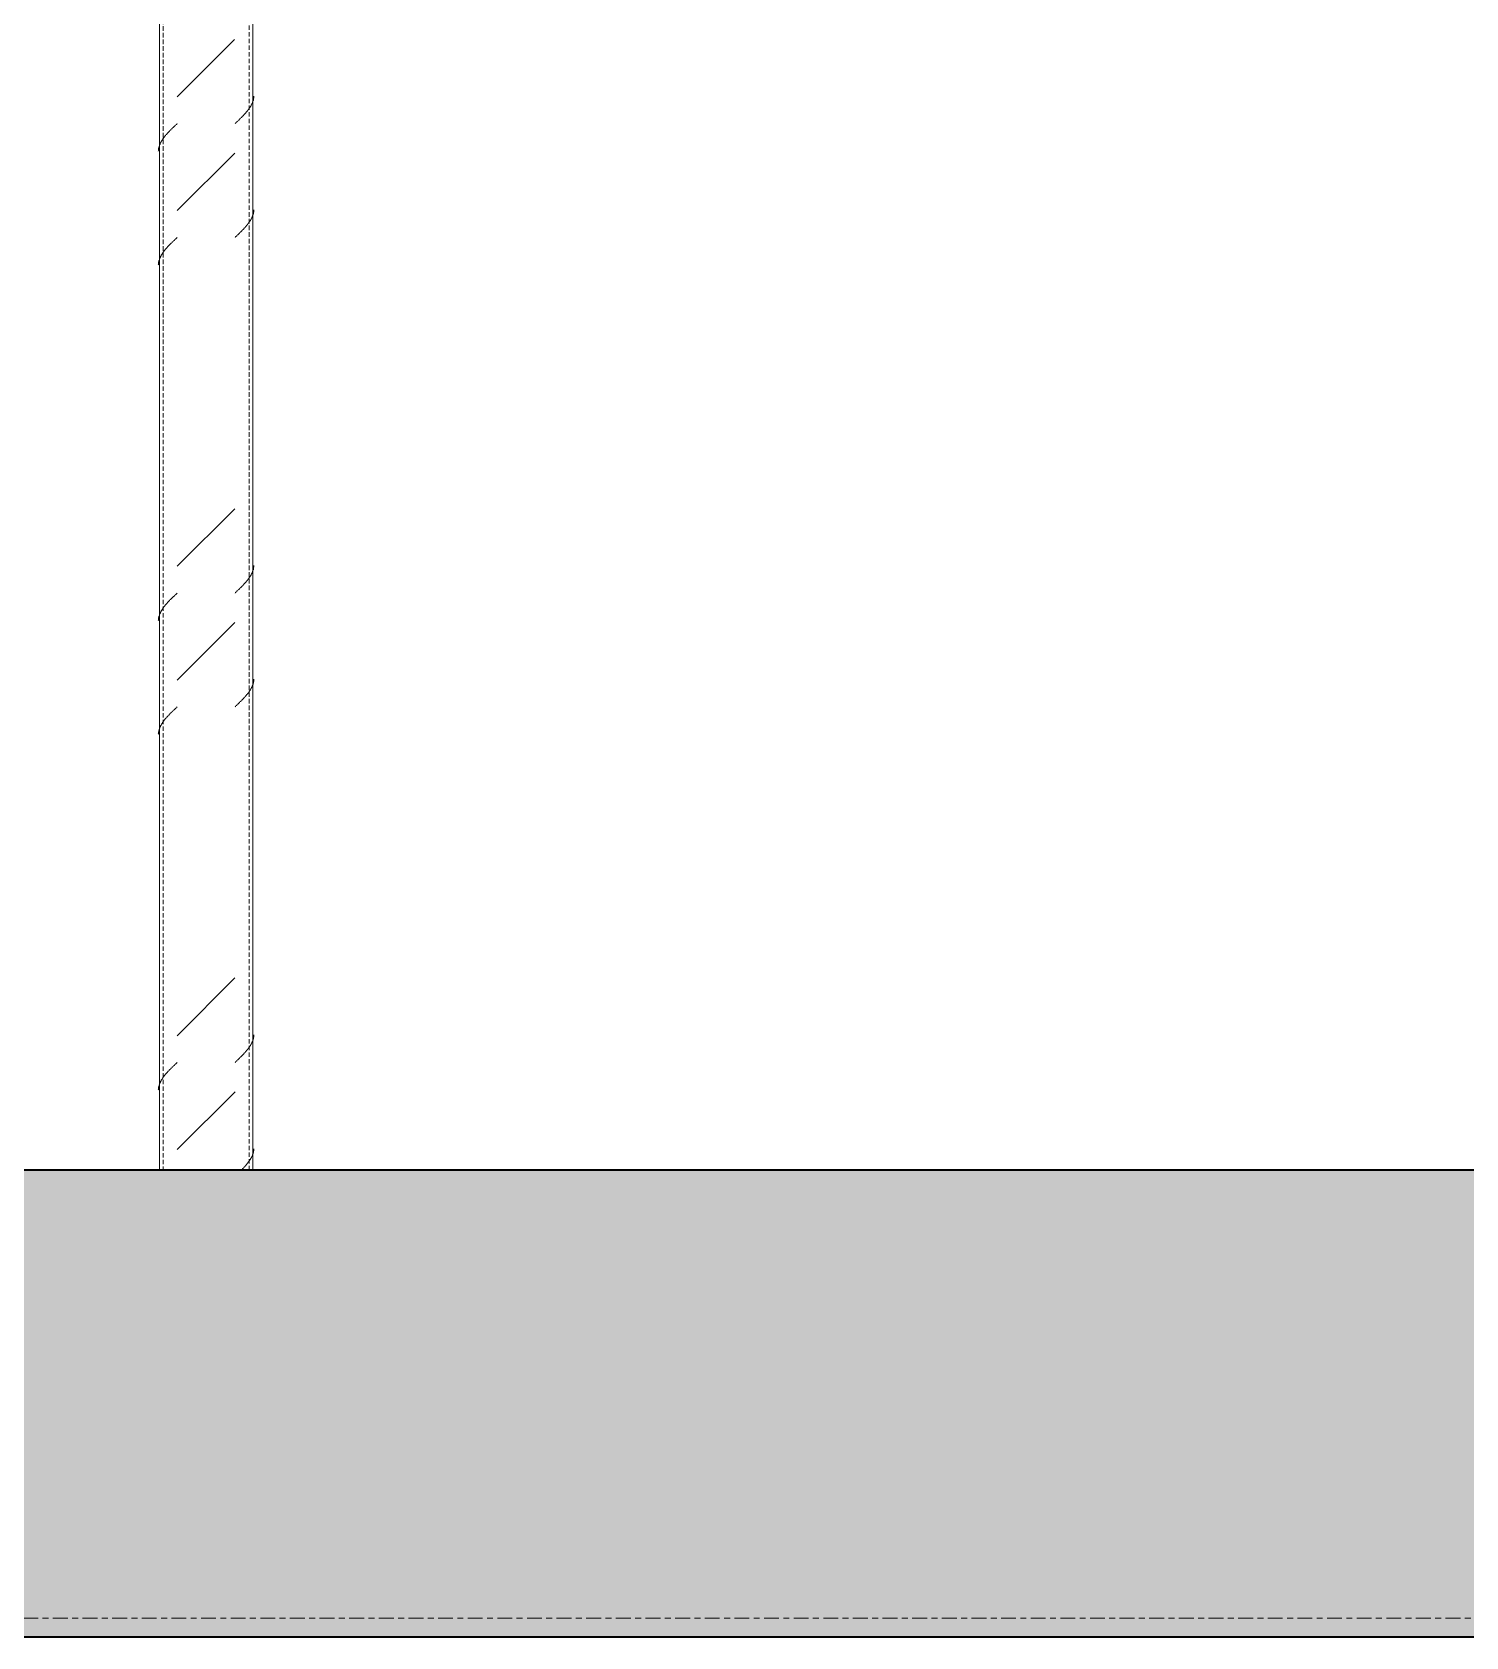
# Model space of a CAD drawing. Header units: centimetres. Extents: x -336 to 16318, y -437 to 1921.
# Drawn here: x 1952.1 to 2105.7, y 44 to 215.9 of the extents above; entities that cross this region are included whole.
import ezdxf

# ---------------------------------------------------------------- set-up
doc = ezdxf.new("R2010")
doc.units = ezdxf.units.CM
doc.linetypes.add('Centre', pattern=[3.175, 0.635, -0.475, 1.59, -0.475])
doc.linetypes.add('Hidden', pattern=[0.714375, 0.47625, -0.238125])
for name, color, linetype, lineweight in [('A-FLOR', 7, 'Continuous', 9), ('A-FLOR-LEVL', 7, 'Continuous', 9), ('A-FLOR-PATT', 7, 'Continuous', 35), ('S-COLS', 7, 'Continuous', 9)]:
    doc.layers.add(name, color=color, linetype=linetype, lineweight=lineweight)

# ---------------------------------------------------------------- blocks, each defined once
blk = doc.blocks.new('PQ_RVR_EST-01_ZZ_ZZ_MO_T_A_rvt-1-Section 6')
at = {"layer": 'A-FLOR-PATT', "lineweight": 9, "true_color": 0x9a9a9a}
h = blk.add_hatch(color=253, dxfattribs=at)
h.paths.add_polyline_path([(5847.05, 44), (5883.73, 44), (5883.73, 94), (3167.55, 94), (3167.55, 89.8), (3171.87, 89.8), (3171.87, 88.8), (3172, 88.8), (3172, 87.8), (3170.5, 87.8), (3170.5, 87.3), (3172, 87.3), (3172, 78.3), (3168.8, 78.3), (3168.8, 68.3), (3173, 68.3), (3172.94, 67.3), (3163, 67.3), (3163.07, 68.3), (3167.21, 68.3), (3167.21, 78.3), (3082.8, 78.3), (3082.8, 68.3), (3087, 68.3), (3086.94, 67.3), (3077, 67.3), (3077.07, 68.3), (3081.21, 68.3), (3081.21, 78.3), (3078, 78.3), (3078, 87.3), (3079.5, 87.3), (3079.44, 87.8), (3078, 87.8), (3078, 88.8), (3078.14, 88.8), (3078.26, 89.8), (3082.45, 89.8), (3082.45, 94), (249.08, 94), (249.08, 44), (5836.92, 44)])
h.paths.add_polyline_path([(3183.32, 67.3), (3179.1, 67.3), (3179.17, 68.3), (3183.31, 68.31), (3183.31, 78.3), (3181.6, 78.3), (3181.6, 87.8), (3181.9, 87.8), (3181.9, 88.8), (3186.3, 88.8), (3186.3, 87.8), (3186.6, 87.8), (3186.6, 83.3), (3242.4, 83.3), (3242.4, 87.8), (3242.7, 87.8), (3242.7, 88.8), (3247.1, 88.8), (3247.1, 87.8), (3247.4, 87.8), (3247.4, 78.3), (3245.7, 78.3), (3245.7, 68.3), (3249.9, 68.3), (3249.84, 67.3), (3239.9, 67.3), (3239.97, 68.3), (3244.11, 68.31), (3244.11, 78.3), (3184.9, 78.3), (3184.9, 68.3), (3189.1, 68.3), (3189.04, 67.3), (3183.53, 67.3)])
h.paths.add_polyline_path([(3091.68, 86.3), (3164, 86.3), (3164, 87.3), (3165.5, 87.3), (3165.5, 87.8), (3164, 87.82), (3164, 88.8), (3161.94, 88.8), (3162.06, 89.8), (3166.25, 89.8), (3166.25, 94), (3083.75, 94), (3083.75, 89.8), (3088.07, 89.8), (3087.95, 88.8), (3086, 88.8), (3086, 87.8), (3084.5, 87.8), (3084.5, 87.3), (3086, 87.3), (3086, 86.3)])
at = {"layer": 'A-FLOR', "lineweight": 35}
for p, q in [((2833.07, 94), (701.16, 94)), ((249.08, 44), (5836.92, 44))]:
    blk.add_line(p, q, dxfattribs=at)
blk = doc.blocks.new('FP_16-Section 6')
at = {"layer": 'S-COLS'}
blk.add_line((1975.74, 94), (1975.74, 375.86), dxfattribs=at)
at = {"layer": 'S-COLS', "color": 9, "true_color": 0xc0c0c0}
for p, q in [((1975.52, 207.99), (1975.54, 208.04)), ((1975.54, 208.04), (1975.57, 208.09)), ((1975.57, 208.09), (1975.59, 208.13)), ((1975.59, 208.13), (1975.62, 208.18)), ((1975.62, 208.18), (1975.64, 208.23)), ((1975.64, 208.23), (1975.66, 208.27)), ((1975.66, 208.27), (1975.68, 208.32)), ((1975.68, 208.32), (1975.7, 208.37)), ((1975.7, 208.37), (1975.72, 208.42)), ((1975.72, 208.42), (1975.74, 208.46)), ((1975.74, 208.46), (1975.75, 208.51)), ((1975.75, 208.51), (1975.77, 208.56)), ((1975.77, 208.56), (1975.78, 208.6)), ((1975.78, 208.6), (1975.8, 208.65)), ((1975.8, 208.65), (1975.81, 208.7)), ((1975.81, 208.7), (1975.82, 208.74)), ((1975.82, 208.74), (1975.83, 208.79)), ((1975.83, 208.84), (1975.84, 208.88)), ((1975.83, 208.79), (1975.83, 208.84)), ((1975.84, 208.88), (1975.85, 208.93)), ((1975.85, 209.02), (1975.86, 209.07)), ((1975.85, 208.98), (1975.85, 209.02)), ((1975.85, 208.93), (1975.85, 208.98)), ((1974.03, 206.31), (1974.08, 206.36)), ((1974.08, 206.36), (1974.13, 206.4)), ((1974.13, 206.4), (1974.18, 206.45)), ((1974.18, 206.45), (1974.23, 206.5)), ((1974.23, 206.5), (1974.28, 206.54)), ((1974.28, 206.54), (1974.33, 206.59)), ((1974.33, 206.59), (1974.37, 206.64)), ((1974.37, 206.64), (1974.42, 206.69)), ((1974.42, 206.69), (1974.47, 206.73)), ((1974.47, 206.73), (1974.52, 206.78)), ((1974.52, 206.78), (1974.56, 206.83)), ((1974.56, 206.83), (1974.61, 206.87)), ((1974.61, 206.87), (1974.65, 206.92)), ((1974.65, 206.92), (1974.7, 206.97)), ((1974.7, 206.97), (1974.74, 207.01)), ((1974.74, 207.01), (1974.79, 207.06)), ((1974.79, 207.06), (1974.83, 207.11)), ((1974.83, 207.11), (1974.87, 207.15)), ((1974.87, 207.15), (1974.92, 207.2)), ((1974.92, 207.2), (1974.96, 207.25)), ((1974.96, 207.25), (1975, 207.29)), ((1975, 207.29), (1975.04, 207.34)), ((1975.04, 207.34), (1975.08, 207.39)), ((1975.08, 207.39), (1975.12, 207.43)), ((1975.12, 207.43), (1975.16, 207.48)), ((1975.16, 207.48), (1975.19, 207.53)), ((1975.19, 207.53), (1975.23, 207.57)), ((1975.23, 207.57), (1975.26, 207.62)), ((1975.26, 207.62), (1975.3, 207.67)), ((1975.3, 207.67), (1975.33, 207.71)), ((1975.33, 207.71), (1975.37, 207.76)), ((1975.37, 207.76), (1975.4, 207.81)), ((1975.4, 207.81), (1975.43, 207.85)), ((1975.43, 207.85), (1975.46, 207.9)), ((1975.46, 207.9), (1975.49, 207.95)), ((1975.49, 207.95), (1975.52, 207.99)), ((1973.84, 206.12), (1973.88, 206.17)), ((1973.88, 206.17), (1973.93, 206.22)), ((1973.93, 206.22), (1973.98, 206.26)), ((1973.98, 206.26), (1974.03, 206.31)), ((1975.62, 195.99), (1975.64, 196.04)), ((1975.64, 196.04), (1975.66, 196.09)), ((1975.66, 196.09), (1975.68, 196.13)), ((1975.68, 196.13), (1975.7, 196.18)), ((1975.7, 196.18), (1975.72, 196.23)), ((1975.72, 196.23), (1975.74, 196.27)), ((1975.74, 196.27), (1975.75, 196.32)), ((1975.75, 196.32), (1975.77, 196.37)), ((1975.77, 196.37), (1975.78, 196.41)), ((1975.78, 196.41), (1975.8, 196.46)), ((1975.8, 196.46), (1975.81, 196.51)), ((1975.81, 196.51), (1975.82, 196.55)), ((1975.82, 196.55), (1975.83, 196.6)), ((1975.83, 196.65), (1975.84, 196.69)), ((1975.83, 196.6), (1975.83, 196.65)), ((1975.84, 196.69), (1975.85, 196.74)), ((1975.85, 196.83), (1975.86, 196.88)), ((1975.85, 196.79), (1975.85, 196.83)), ((1975.85, 196.74), (1975.85, 196.79)), ((1974.18, 194.26), (1974.23, 194.31)), ((1974.23, 194.31), (1974.28, 194.36)), ((1974.28, 194.36), (1974.33, 194.4)), ((1974.33, 194.4), (1974.37, 194.45)), ((1974.37, 194.45), (1974.42, 194.5)), ((1974.42, 194.5), (1974.47, 194.54)), ((1974.47, 194.54), (1974.52, 194.59)), ((1974.52, 194.59), (1974.56, 194.64)), ((1974.56, 194.64), (1974.61, 194.68)), ((1974.61, 194.68), (1974.65, 194.73)), ((1974.65, 194.73), (1974.7, 194.78)), ((1974.7, 194.78), (1974.74, 194.82)), ((1974.74, 194.82), (1974.79, 194.87)), ((1974.79, 194.87), (1974.83, 194.92)), ((1974.83, 194.92), (1974.87, 194.96)), ((1974.87, 194.96), (1974.92, 195.01)), ((1974.92, 195.01), (1974.96, 195.06)), ((1974.96, 195.06), (1975, 195.1)), ((1975, 195.1), (1975.04, 195.15)), ((1975.04, 195.15), (1975.08, 195.2)), ((1975.08, 195.2), (1975.12, 195.24)), ((1975.12, 195.24), (1975.16, 195.29)), ((1975.16, 195.29), (1975.19, 195.34)), ((1975.19, 195.34), (1975.23, 195.38)), ((1975.23, 195.38), (1975.26, 195.43)), ((1975.26, 195.43), (1975.3, 195.48)), ((1975.3, 195.48), (1975.33, 195.52)), ((1975.33, 195.52), (1975.37, 195.57)), ((1975.37, 195.57), (1975.4, 195.62)), ((1975.4, 195.62), (1975.43, 195.66)), ((1975.43, 195.66), (1975.46, 195.71)), ((1975.46, 195.71), (1975.49, 195.76)), ((1975.49, 195.76), (1975.52, 195.8)), ((1975.52, 195.8), (1975.54, 195.85)), ((1975.54, 195.85), (1975.57, 195.9)), ((1975.57, 195.9), (1975.59, 195.95)), ((1975.59, 195.95), (1975.62, 195.99)), ((1973.84, 193.93), (1973.88, 193.98)), ((1973.88, 193.98), (1973.93, 194.03)), ((1973.93, 194.03), (1973.98, 194.07)), ((1973.98, 194.07), (1974.03, 194.12)), ((1974.03, 194.12), (1974.08, 194.17)), ((1974.08, 194.17), (1974.13, 194.22)), ((1974.13, 194.22), (1974.18, 194.26)), ((1975.74, 158.17), (1975.75, 158.22)), ((1975.75, 158.22), (1975.77, 158.27)), ((1975.77, 158.27), (1975.78, 158.31)), ((1975.78, 158.31), (1975.8, 158.36)), ((1975.8, 158.36), (1975.81, 158.41)), ((1975.81, 158.41), (1975.82, 158.45)), ((1975.82, 158.45), (1975.83, 158.5)), ((1975.83, 158.55), (1975.84, 158.59)), ((1975.83, 158.5), (1975.83, 158.55)), ((1975.84, 158.59), (1975.85, 158.64)), ((1975.85, 158.73), (1975.86, 158.78)), ((1975.85, 158.69), (1975.85, 158.73)), ((1975.85, 158.64), (1975.85, 158.69)), ((1974.47, 156.44), (1974.52, 156.49)), ((1974.52, 156.49), (1974.56, 156.54)), ((1974.56, 156.54), (1974.61, 156.58)), ((1974.61, 156.58), (1974.65, 156.63)), ((1974.65, 156.63), (1974.7, 156.68)), ((1974.7, 156.68), (1974.74, 156.72)), ((1974.74, 156.72), (1974.79, 156.77)), ((1974.79, 156.77), (1974.83, 156.82)), ((1974.83, 156.82), (1974.87, 156.86)), ((1974.87, 156.86), (1974.92, 156.91)), ((1974.92, 156.91), (1974.96, 156.96)), ((1974.96, 156.96), (1975, 157)), ((1975, 157), (1975.04, 157.05)), ((1975.04, 157.05), (1975.08, 157.1)), ((1975.08, 157.1), (1975.12, 157.14)), ((1975.12, 157.14), (1975.16, 157.19)), ((1975.16, 157.19), (1975.19, 157.24)), ((1975.19, 157.24), (1975.23, 157.28)), ((1975.23, 157.28), (1975.26, 157.33)), ((1975.26, 157.33), (1975.3, 157.38)), ((1975.3, 157.38), (1975.33, 157.42)), ((1975.33, 157.42), (1975.37, 157.47)), ((1975.37, 157.47), (1975.4, 157.52)), ((1975.4, 157.52), (1975.43, 157.56)), ((1975.43, 157.56), (1975.46, 157.61)), ((1975.46, 157.61), (1975.49, 157.66)), ((1975.49, 157.66), (1975.52, 157.7)), ((1975.52, 157.7), (1975.54, 157.75)), ((1975.54, 157.75), (1975.57, 157.8)), ((1975.57, 157.8), (1975.59, 157.85)), ((1975.59, 157.85), (1975.62, 157.89)), ((1975.62, 157.89), (1975.64, 157.94)), ((1975.64, 157.94), (1975.66, 157.99)), ((1975.66, 157.99), (1975.68, 158.03)), ((1975.68, 158.03), (1975.7, 158.08)), ((1975.7, 158.08), (1975.72, 158.13)), ((1975.72, 158.13), (1975.74, 158.17)), ((1973.84, 155.83), (1973.88, 155.88)), ((1973.88, 155.88), (1973.93, 155.93)), ((1973.93, 155.93), (1973.98, 155.97)), ((1973.98, 155.97), (1974.03, 156.02)), ((1974.03, 156.02), (1974.08, 156.07)), ((1974.08, 156.07), (1974.13, 156.12)), ((1974.13, 156.12), (1974.18, 156.16)), ((1974.18, 156.16), (1974.23, 156.21)), ((1974.23, 156.21), (1974.28, 156.26)), ((1974.28, 156.26), (1974.33, 156.3)), ((1974.33, 156.3), (1974.37, 156.35)), ((1974.37, 156.35), (1974.42, 156.4)), ((1974.42, 156.4), (1974.47, 156.44)), ((1975.78, 146.12), (1975.8, 146.17)), ((1975.8, 146.17), (1975.81, 146.22)), ((1975.81, 146.22), (1975.82, 146.26)), ((1975.82, 146.26), (1975.83, 146.31)), ((1975.83, 146.36), (1975.84, 146.4)), ((1975.83, 146.31), (1975.83, 146.36)), ((1975.84, 146.4), (1975.85, 146.45)), ((1975.85, 146.54), (1975.86, 146.59)), ((1975.85, 146.5), (1975.85, 146.54)), ((1975.85, 146.45), (1975.85, 146.5)), ((1974.61, 144.39), (1974.65, 144.44)), ((1974.65, 144.44), (1974.7, 144.49)), ((1974.7, 144.49), (1974.74, 144.53)), ((1974.74, 144.53), (1974.79, 144.58)), ((1974.79, 144.58), (1974.83, 144.63)), ((1974.83, 144.63), (1974.87, 144.67)), ((1974.87, 144.67), (1974.92, 144.72)), ((1974.92, 144.72), (1974.96, 144.77)), ((1974.96, 144.77), (1975, 144.81)), ((1975, 144.81), (1975.04, 144.86)), ((1975.04, 144.86), (1975.08, 144.91)), ((1975.08, 144.91), (1975.12, 144.95)), ((1975.12, 144.95), (1975.16, 145)), ((1975.16, 145), (1975.19, 145.05)), ((1975.19, 145.05), (1975.23, 145.09)), ((1975.23, 145.09), (1975.26, 145.14)), ((1975.26, 145.14), (1975.3, 145.19)), ((1975.3, 145.19), (1975.33, 145.23)), ((1975.33, 145.23), (1975.37, 145.28)), ((1975.37, 145.28), (1975.4, 145.33)), ((1975.4, 145.33), (1975.43, 145.38)), ((1975.43, 145.38), (1975.46, 145.42)), ((1975.46, 145.42), (1975.49, 145.47)), ((1975.49, 145.47), (1975.52, 145.52)), ((1975.52, 145.52), (1975.54, 145.56)), ((1975.54, 145.56), (1975.57, 145.61)), ((1975.57, 145.61), (1975.59, 145.66)), ((1975.59, 145.66), (1975.62, 145.7)), ((1975.62, 145.7), (1975.64, 145.75)), ((1975.64, 145.75), (1975.66, 145.8)), ((1975.66, 145.8), (1975.68, 145.84)), ((1975.68, 145.84), (1975.7, 145.89)), ((1975.7, 145.89), (1975.72, 145.94)), ((1975.72, 145.94), (1975.74, 145.98)), ((1975.74, 145.98), (1975.75, 146.03)), ((1975.75, 146.03), (1975.77, 146.08)), ((1975.77, 146.08), (1975.78, 146.12)), ((1973.84, 143.65), (1973.88, 143.69)), ((1973.88, 143.69), (1973.93, 143.74)), ((1973.93, 143.74), (1973.98, 143.79)), ((1973.98, 143.79), (1974.03, 143.83)), ((1974.03, 143.83), (1974.08, 143.88)), ((1974.08, 143.88), (1974.13, 143.93)), ((1974.13, 143.93), (1974.18, 143.97)), ((1974.18, 143.97), (1974.23, 144.02)), ((1974.23, 144.02), (1974.28, 144.07)), ((1974.28, 144.07), (1974.33, 144.11)), ((1974.33, 144.11), (1974.37, 144.16)), ((1974.37, 144.16), (1974.42, 144.21)), ((1974.42, 144.21), (1974.47, 144.25)), ((1974.47, 144.25), (1974.52, 144.3)), ((1974.52, 144.3), (1974.56, 144.35)), ((1974.56, 144.35), (1974.61, 144.39)), ((1975.84, 108.3), (1975.85, 108.35)), ((1975.85, 108.44), (1975.86, 108.49)), ((1975.85, 108.4), (1975.85, 108.44)), ((1975.85, 108.35), (1975.85, 108.4)), ((1974.87, 106.57), (1974.92, 106.62)), ((1974.92, 106.62), (1974.96, 106.67)), ((1974.96, 106.67), (1975, 106.71)), ((1975, 106.71), (1975.04, 106.76)), ((1975.04, 106.76), (1975.08, 106.81)), ((1975.08, 106.81), (1975.12, 106.85)), ((1975.12, 106.85), (1975.16, 106.9)), ((1975.16, 106.9), (1975.19, 106.95)), ((1975.19, 106.95), (1975.23, 106.99)), ((1975.23, 106.99), (1975.26, 107.04)), ((1975.26, 107.04), (1975.3, 107.09)), ((1975.3, 107.09), (1975.33, 107.13)), ((1975.33, 107.13), (1975.37, 107.18)), ((1975.37, 107.18), (1975.4, 107.23)), ((1975.4, 107.23), (1975.43, 107.28)), ((1975.43, 107.28), (1975.46, 107.32)), ((1975.46, 107.32), (1975.49, 107.37)), ((1975.49, 107.37), (1975.52, 107.42)), ((1975.52, 107.42), (1975.54, 107.46)), ((1975.54, 107.46), (1975.57, 107.51)), ((1975.57, 107.51), (1975.59, 107.56)), ((1975.59, 107.56), (1975.62, 107.6)), ((1975.62, 107.6), (1975.64, 107.65)), ((1975.64, 107.65), (1975.66, 107.7)), ((1975.66, 107.7), (1975.68, 107.74)), ((1975.68, 107.74), (1975.7, 107.79)), ((1975.7, 107.79), (1975.72, 107.84)), ((1975.72, 107.84), (1975.74, 107.88)), ((1975.74, 107.88), (1975.75, 107.93)), ((1975.75, 107.93), (1975.77, 107.98)), ((1975.77, 107.98), (1975.78, 108.02)), ((1975.78, 108.02), (1975.8, 108.07)), ((1975.8, 108.07), (1975.81, 108.12)), ((1975.81, 108.12), (1975.82, 108.16)), ((1975.82, 108.16), (1975.83, 108.21)), ((1975.83, 108.26), (1975.84, 108.3)), ((1975.83, 108.21), (1975.83, 108.26)), ((1973.84, 105.55), (1973.88, 105.59)), ((1973.88, 105.59), (1973.93, 105.64)), ((1973.93, 105.64), (1973.98, 105.69)), ((1973.98, 105.69), (1974.03, 105.73)), ((1974.03, 105.73), (1974.08, 105.78)), ((1974.08, 105.78), (1974.13, 105.83)), ((1974.13, 105.83), (1974.18, 105.87)), ((1974.18, 105.87), (1974.23, 105.92)), ((1974.23, 105.92), (1974.28, 105.97)), ((1974.28, 105.97), (1974.33, 106.01)), ((1974.33, 106.01), (1974.37, 106.06)), ((1974.37, 106.06), (1974.42, 106.11)), ((1974.42, 106.11), (1974.47, 106.15)), ((1974.47, 106.15), (1974.52, 106.2)), ((1974.52, 106.2), (1974.56, 106.25)), ((1974.56, 106.25), (1974.61, 106.29)), ((1974.61, 106.29), (1974.65, 106.34)), ((1974.65, 106.34), (1974.7, 106.39)), ((1974.7, 106.39), (1974.74, 106.43)), ((1974.74, 106.43), (1974.79, 106.48)), ((1974.79, 106.48), (1974.83, 106.53)), ((1974.83, 106.53), (1974.87, 106.57)), ((1975.85, 96.25), (1975.86, 96.3)), ((1974.99, 94.52), (1975.03, 94.56)), ((1975.03, 94.56), (1975.07, 94.61)), ((1975.07, 94.61), (1975.11, 94.66)), ((1975.11, 94.66), (1975.15, 94.7)), ((1975.15, 94.7), (1975.19, 94.75)), ((1975.19, 94.75), (1975.22, 94.8)), ((1975.22, 94.8), (1975.26, 94.85)), ((1975.26, 94.85), (1975.29, 94.89)), ((1975.29, 94.89), (1975.33, 94.94)), ((1975.33, 94.94), (1975.36, 94.99)), ((1975.36, 94.99), (1975.39, 95.03)), ((1975.39, 95.03), (1975.43, 95.08)), ((1975.43, 95.08), (1975.46, 95.13)), ((1975.46, 95.13), (1975.48, 95.17)), ((1975.48, 95.17), (1975.51, 95.22)), ((1975.51, 95.22), (1975.54, 95.27)), ((1975.54, 95.27), (1975.57, 95.31)), ((1975.57, 95.31), (1975.59, 95.36)), ((1975.59, 95.36), (1975.62, 95.41)), ((1975.62, 95.41), (1975.64, 95.46)), ((1975.64, 95.46), (1975.66, 95.5)), ((1975.66, 95.5), (1975.68, 95.55)), ((1975.68, 95.55), (1975.7, 95.6)), ((1975.7, 95.6), (1975.72, 95.64)), ((1975.72, 95.64), (1975.74, 95.69)), ((1975.74, 95.69), (1975.75, 95.74)), ((1975.75, 95.74), (1975.77, 95.78)), ((1975.77, 95.78), (1975.78, 95.83)), ((1975.78, 95.83), (1975.8, 95.88)), ((1975.8, 95.88), (1975.81, 95.93)), ((1975.81, 95.93), (1975.82, 95.97)), ((1975.82, 95.97), (1975.83, 96.02)), ((1975.83, 96.07), (1975.84, 96.11)), ((1975.83, 96.02), (1975.83, 96.07)), ((1975.84, 96.11), (1975.85, 96.16)), ((1975.85, 96.21), (1975.85, 96.25)), ((1975.85, 96.16), (1975.85, 96.21)), ((1974.51, 94), (1974.55, 94.05)), ((1974.55, 94.05), (1974.6, 94.09)), ((1974.6, 94.09), (1974.64, 94.14)), ((1974.64, 94.14), (1974.69, 94.19)), ((1974.69, 94.19), (1974.74, 94.23)), ((1974.74, 94.23), (1974.78, 94.28)), ((1974.78, 94.28), (1974.82, 94.33)), ((1974.82, 94.33), (1974.87, 94.38)), ((1974.87, 94.38), (1974.91, 94.42)), ((1974.91, 94.42), (1974.95, 94.47)), ((1974.95, 94.47), (1974.99, 94.52))]:
    blk.add_line(p, q, dxfattribs=at)
blk = doc.blocks.new('FP_17-Section 6')
at = {"layer": 'S-COLS'}
blk.add_line((1965.74, 375.86), (1965.74, 94), dxfattribs=at)
at = {"layer": 'S-COLS', "color": 9, "true_color": 0xc0c0c0}
for p, q in [((1966.18, 204.58), (1966.22, 204.63)), ((1966.22, 204.63), (1966.25, 204.67)), ((1966.25, 204.67), (1966.29, 204.72)), ((1966.29, 204.72), (1966.32, 204.77)), ((1966.32, 204.77), (1966.36, 204.81)), ((1966.36, 204.81), (1966.4, 204.86)), ((1966.4, 204.86), (1966.44, 204.91)), ((1966.44, 204.91), (1966.48, 204.96)), ((1966.48, 204.96), (1966.52, 205)), ((1966.52, 205), (1966.56, 205.05)), ((1966.56, 205.05), (1966.61, 205.1)), ((1966.61, 205.1), (1966.65, 205.14)), ((1966.65, 205.14), (1966.69, 205.19)), ((1966.69, 205.19), (1966.74, 205.24)), ((1966.74, 205.24), (1966.78, 205.28)), ((1966.78, 205.28), (1966.83, 205.33)), ((1966.83, 205.33), (1966.87, 205.38)), ((1966.87, 205.38), (1966.92, 205.42)), ((1966.92, 205.42), (1966.96, 205.47)), ((1966.96, 205.47), (1967.01, 205.52)), ((1967.01, 205.52), (1967.06, 205.56)), ((1967.06, 205.56), (1967.11, 205.61)), ((1967.11, 205.61), (1967.15, 205.66)), ((1967.15, 205.66), (1967.2, 205.7)), ((1967.2, 205.7), (1967.25, 205.75)), ((1967.25, 205.75), (1967.3, 205.8)), ((1967.3, 205.8), (1967.35, 205.84)), ((1967.35, 205.84), (1967.4, 205.89)), ((1967.4, 205.89), (1967.45, 205.94)), ((1967.45, 205.94), (1967.5, 205.98)), ((1967.5, 205.98), (1967.55, 206.03)), ((1967.55, 206.03), (1967.6, 206.08)), ((1967.6, 206.08), (1967.65, 206.12)), ((1965.62, 203.18), (1965.63, 203.23)), ((1965.63, 203.32), (1965.64, 203.37)), ((1965.63, 203.27), (1965.63, 203.32)), ((1965.63, 203.23), (1965.63, 203.27)), ((1965.64, 203.37), (1965.65, 203.41)), ((1965.65, 203.46), (1965.66, 203.51)), ((1965.65, 203.41), (1965.65, 203.46)), ((1965.66, 203.51), (1965.67, 203.55)), ((1965.67, 203.55), (1965.68, 203.6)), ((1965.68, 203.6), (1965.7, 203.65)), ((1965.7, 203.65), (1965.71, 203.69)), ((1965.71, 203.69), (1965.73, 203.74)), ((1965.73, 203.74), (1965.74, 203.79)), ((1965.74, 203.79), (1965.76, 203.83)), ((1965.76, 203.83), (1965.78, 203.88)), ((1965.78, 203.88), (1965.8, 203.93)), ((1965.8, 203.93), (1965.82, 203.97)), ((1965.82, 203.97), (1965.84, 204.02)), ((1965.84, 204.02), (1965.86, 204.07)), ((1965.86, 204.07), (1965.89, 204.11)), ((1965.89, 204.11), (1965.91, 204.16)), ((1965.91, 204.16), (1965.94, 204.21)), ((1965.94, 204.21), (1965.96, 204.25)), ((1965.96, 204.25), (1965.99, 204.3)), ((1965.99, 204.3), (1966.02, 204.35)), ((1966.02, 204.35), (1966.05, 204.39)), ((1966.05, 204.39), (1966.08, 204.44)), ((1966.08, 204.44), (1966.11, 204.49)), ((1966.11, 204.49), (1966.15, 204.53)), ((1966.15, 204.53), (1966.18, 204.58)), ((1966.29, 192.53), (1966.32, 192.58)), ((1966.32, 192.58), (1966.36, 192.63)), ((1966.36, 192.63), (1966.4, 192.67)), ((1966.4, 192.67), (1966.44, 192.72)), ((1966.44, 192.72), (1966.48, 192.77)), ((1966.48, 192.77), (1966.52, 192.81)), ((1966.52, 192.81), (1966.56, 192.86)), ((1966.56, 192.86), (1966.61, 192.91)), ((1966.61, 192.91), (1966.65, 192.95)), ((1966.65, 192.95), (1966.69, 193)), ((1966.69, 193), (1966.74, 193.05)), ((1966.74, 193.05), (1966.78, 193.09)), ((1966.78, 193.09), (1966.83, 193.14)), ((1966.83, 193.14), (1966.87, 193.19)), ((1966.87, 193.19), (1966.92, 193.23)), ((1966.92, 193.23), (1966.96, 193.28)), ((1966.96, 193.28), (1967.01, 193.33)), ((1967.01, 193.33), (1967.06, 193.37)), ((1967.06, 193.37), (1967.11, 193.42)), ((1967.11, 193.42), (1967.15, 193.47)), ((1967.15, 193.47), (1967.2, 193.51)), ((1967.2, 193.51), (1967.25, 193.56)), ((1967.25, 193.56), (1967.3, 193.61)), ((1967.3, 193.61), (1967.35, 193.65)), ((1967.35, 193.65), (1967.4, 193.7)), ((1967.4, 193.7), (1967.45, 193.75)), ((1967.45, 193.75), (1967.5, 193.79)), ((1967.5, 193.79), (1967.55, 193.84)), ((1967.55, 193.84), (1967.6, 193.89)), ((1967.6, 193.89), (1967.65, 193.93)), ((1965.62, 190.99), (1965.63, 191.04)), ((1965.63, 191.13), (1965.64, 191.18)), ((1965.63, 191.08), (1965.63, 191.13)), ((1965.63, 191.04), (1965.63, 191.08)), ((1965.64, 191.18), (1965.65, 191.22)), ((1965.65, 191.27), (1965.66, 191.32)), ((1965.65, 191.22), (1965.65, 191.27)), ((1965.66, 191.32), (1965.67, 191.36)), ((1965.67, 191.36), (1965.68, 191.41)), ((1965.68, 191.41), (1965.7, 191.46)), ((1965.7, 191.46), (1965.71, 191.5)), ((1965.71, 191.5), (1965.73, 191.55)), ((1965.73, 191.55), (1965.74, 191.6)), ((1965.74, 191.6), (1965.76, 191.64)), ((1965.76, 191.64), (1965.78, 191.69)), ((1965.78, 191.69), (1965.8, 191.74)), ((1965.8, 191.74), (1965.82, 191.78)), ((1965.82, 191.78), (1965.84, 191.83)), ((1965.84, 191.83), (1965.86, 191.88)), ((1965.86, 191.88), (1965.89, 191.92)), ((1965.89, 191.92), (1965.91, 191.97)), ((1965.91, 191.97), (1965.94, 192.02)), ((1965.94, 192.02), (1965.96, 192.06)), ((1965.96, 192.06), (1965.99, 192.11)), ((1965.99, 192.11), (1966.02, 192.16)), ((1966.02, 192.16), (1966.05, 192.2)), ((1966.05, 192.2), (1966.08, 192.25)), ((1966.08, 192.25), (1966.11, 192.3)), ((1966.11, 192.3), (1966.15, 192.34)), ((1966.15, 192.34), (1966.18, 192.39)), ((1966.18, 192.39), (1966.22, 192.44)), ((1966.22, 192.44), (1966.25, 192.49)), ((1966.25, 192.49), (1966.29, 192.53)), ((1966.52, 154.71), (1966.56, 154.76)), ((1966.56, 154.76), (1966.61, 154.81)), ((1966.61, 154.81), (1966.65, 154.85)), ((1966.65, 154.85), (1966.69, 154.9)), ((1966.69, 154.9), (1966.74, 154.95)), ((1966.74, 154.95), (1966.78, 154.99)), ((1966.78, 154.99), (1966.83, 155.04)), ((1966.83, 155.04), (1966.87, 155.09)), ((1966.87, 155.09), (1966.92, 155.13)), ((1966.92, 155.13), (1966.96, 155.18)), ((1966.96, 155.18), (1967.01, 155.23)), ((1967.01, 155.23), (1967.06, 155.27)), ((1967.06, 155.27), (1967.11, 155.32)), ((1967.11, 155.32), (1967.15, 155.37)), ((1967.15, 155.37), (1967.2, 155.41)), ((1967.2, 155.41), (1967.25, 155.46)), ((1967.25, 155.46), (1967.3, 155.51)), ((1967.3, 155.51), (1967.35, 155.55)), ((1967.35, 155.55), (1967.4, 155.6)), ((1967.4, 155.6), (1967.45, 155.65)), ((1967.45, 155.65), (1967.5, 155.69)), ((1967.5, 155.69), (1967.55, 155.74)), ((1967.55, 155.74), (1967.6, 155.79)), ((1967.6, 155.79), (1967.65, 155.83)), ((1965.63, 153.03), (1965.64, 153.08)), ((1965.63, 152.98), (1965.63, 153.03)), ((1965.64, 153.08), (1965.65, 153.12)), ((1965.65, 153.17), (1965.66, 153.22)), ((1965.65, 153.12), (1965.65, 153.17)), ((1965.66, 153.22), (1965.67, 153.26)), ((1965.67, 153.26), (1965.68, 153.31)), ((1965.68, 153.31), (1965.7, 153.36)), ((1965.7, 153.36), (1965.71, 153.4)), ((1965.71, 153.4), (1965.73, 153.45)), ((1965.73, 153.45), (1965.74, 153.5)), ((1965.74, 153.5), (1965.76, 153.54)), ((1965.76, 153.54), (1965.78, 153.59)), ((1965.78, 153.59), (1965.8, 153.64)), ((1965.8, 153.64), (1965.82, 153.68)), ((1965.82, 153.68), (1965.84, 153.73)), ((1965.84, 153.73), (1965.86, 153.78)), ((1965.86, 153.78), (1965.89, 153.82)), ((1965.89, 153.82), (1965.91, 153.87)), ((1965.91, 153.87), (1965.94, 153.92)), ((1965.94, 153.92), (1965.96, 153.96)), ((1965.96, 153.96), (1965.99, 154.01)), ((1965.99, 154.01), (1966.02, 154.06)), ((1966.02, 154.06), (1966.05, 154.1)), ((1966.05, 154.1), (1966.08, 154.15)), ((1966.08, 154.15), (1966.11, 154.2)), ((1966.11, 154.2), (1966.15, 154.24)), ((1966.15, 154.24), (1966.18, 154.29)), ((1966.18, 154.29), (1966.22, 154.34)), ((1966.22, 154.34), (1966.25, 154.39)), ((1966.25, 154.39), (1966.29, 154.43)), ((1966.29, 154.43), (1966.32, 154.48)), ((1966.32, 154.48), (1966.36, 154.53)), ((1966.36, 154.53), (1966.4, 154.57)), ((1966.4, 154.57), (1966.44, 154.62)), ((1966.44, 154.62), (1966.48, 154.67)), ((1966.48, 154.67), (1966.52, 154.71)), ((1965.62, 152.89), (1965.63, 152.94)), ((1965.63, 152.94), (1965.63, 152.98)), ((1966.65, 142.66), (1966.69, 142.71)), ((1966.69, 142.71), (1966.74, 142.76)), ((1966.74, 142.76), (1966.78, 142.8)), ((1966.78, 142.8), (1966.83, 142.85)), ((1966.83, 142.85), (1966.87, 142.9)), ((1966.87, 142.9), (1966.92, 142.94)), ((1966.92, 142.94), (1966.96, 142.99)), ((1966.96, 142.99), (1967.01, 143.04)), ((1967.01, 143.04), (1967.06, 143.08)), ((1967.06, 143.08), (1967.11, 143.13)), ((1967.11, 143.13), (1967.15, 143.18)), ((1967.15, 143.18), (1967.2, 143.22)), ((1967.2, 143.22), (1967.25, 143.27)), ((1967.25, 143.27), (1967.3, 143.32)), ((1967.3, 143.32), (1967.35, 143.36)), ((1967.35, 143.36), (1967.4, 143.41)), ((1967.4, 143.41), (1967.45, 143.46)), ((1967.45, 143.46), (1967.5, 143.5)), ((1967.5, 143.5), (1967.55, 143.55)), ((1967.55, 143.55), (1967.6, 143.6)), ((1967.6, 143.6), (1967.65, 143.65)), ((1965.65, 140.98), (1965.66, 141.03)), ((1965.66, 141.03), (1965.67, 141.07)), ((1965.67, 141.07), (1965.68, 141.12)), ((1965.68, 141.12), (1965.7, 141.17)), ((1965.7, 141.17), (1965.71, 141.21)), ((1965.71, 141.21), (1965.73, 141.26)), ((1965.73, 141.26), (1965.74, 141.31)), ((1965.74, 141.31), (1965.76, 141.35)), ((1965.76, 141.35), (1965.78, 141.4)), ((1965.78, 141.4), (1965.8, 141.45)), ((1965.8, 141.45), (1965.82, 141.49)), ((1965.82, 141.49), (1965.84, 141.54)), ((1965.84, 141.54), (1965.86, 141.59)), ((1965.86, 141.59), (1965.89, 141.63)), ((1965.89, 141.63), (1965.91, 141.68)), ((1965.91, 141.68), (1965.94, 141.73)), ((1965.94, 141.73), (1965.96, 141.77)), ((1965.96, 141.77), (1965.99, 141.82)), ((1965.99, 141.82), (1966.02, 141.87)), ((1966.02, 141.87), (1966.05, 141.92)), ((1966.05, 141.92), (1966.08, 141.96)), ((1966.08, 141.96), (1966.11, 142.01)), ((1966.11, 142.01), (1966.15, 142.06)), ((1966.15, 142.06), (1966.18, 142.1)), ((1966.18, 142.1), (1966.22, 142.15)), ((1966.22, 142.15), (1966.25, 142.2)), ((1966.25, 142.2), (1966.29, 142.24)), ((1966.29, 142.24), (1966.32, 142.29)), ((1966.32, 142.29), (1966.36, 142.34)), ((1966.36, 142.34), (1966.4, 142.38)), ((1966.4, 142.38), (1966.44, 142.43)), ((1966.44, 142.43), (1966.48, 142.48)), ((1966.48, 142.48), (1966.52, 142.52)), ((1966.52, 142.52), (1966.56, 142.57)), ((1966.56, 142.57), (1966.61, 142.62)), ((1966.61, 142.62), (1966.65, 142.66)), ((1965.62, 140.7), (1965.63, 140.75)), ((1965.63, 140.84), (1965.64, 140.89)), ((1965.63, 140.79), (1965.63, 140.84)), ((1965.63, 140.75), (1965.63, 140.79)), ((1965.64, 140.89), (1965.65, 140.93)), ((1965.65, 140.93), (1965.65, 140.98)), ((1966.92, 104.84), (1966.96, 104.89)), ((1966.96, 104.89), (1967.01, 104.94)), ((1967.01, 104.94), (1967.06, 104.98)), ((1967.06, 104.98), (1967.11, 105.03)), ((1967.11, 105.03), (1967.15, 105.08)), ((1967.15, 105.08), (1967.2, 105.12)), ((1967.2, 105.12), (1967.25, 105.17)), ((1967.25, 105.17), (1967.3, 105.22)), ((1967.3, 105.22), (1967.35, 105.26)), ((1967.35, 105.26), (1967.4, 105.31)), ((1967.4, 105.31), (1967.45, 105.36)), ((1967.45, 105.36), (1967.5, 105.4)), ((1967.5, 105.4), (1967.55, 105.45)), ((1967.55, 105.45), (1967.6, 105.5)), ((1967.6, 105.5), (1967.65, 105.55)), ((1965.71, 103.11), (1965.73, 103.16)), ((1965.73, 103.16), (1965.74, 103.21)), ((1965.74, 103.21), (1965.76, 103.25)), ((1965.76, 103.25), (1965.78, 103.3)), ((1965.78, 103.3), (1965.8, 103.35)), ((1965.8, 103.35), (1965.82, 103.39)), ((1965.82, 103.39), (1965.84, 103.44)), ((1965.84, 103.44), (1965.86, 103.49)), ((1965.86, 103.49), (1965.89, 103.53)), ((1965.89, 103.53), (1965.91, 103.58)), ((1965.91, 103.58), (1965.94, 103.63)), ((1965.94, 103.63), (1965.96, 103.67)), ((1965.96, 103.67), (1965.99, 103.72)), ((1965.99, 103.72), (1966.02, 103.77)), ((1966.02, 103.77), (1966.05, 103.82)), ((1966.05, 103.82), (1966.08, 103.86)), ((1966.08, 103.86), (1966.11, 103.91)), ((1966.11, 103.91), (1966.15, 103.96)), ((1966.15, 103.96), (1966.18, 104)), ((1966.18, 104), (1966.22, 104.05)), ((1966.22, 104.05), (1966.25, 104.1)), ((1966.25, 104.1), (1966.29, 104.14)), ((1966.29, 104.14), (1966.32, 104.19)), ((1966.32, 104.19), (1966.36, 104.24)), ((1966.36, 104.24), (1966.4, 104.28)), ((1966.4, 104.28), (1966.44, 104.33)), ((1966.44, 104.33), (1966.48, 104.38)), ((1966.48, 104.38), (1966.52, 104.42)), ((1966.52, 104.42), (1966.56, 104.47)), ((1966.56, 104.47), (1966.61, 104.52)), ((1966.61, 104.52), (1966.65, 104.56)), ((1966.65, 104.56), (1966.69, 104.61)), ((1966.69, 104.61), (1966.74, 104.66)), ((1966.74, 104.66), (1966.78, 104.7)), ((1966.78, 104.7), (1966.83, 104.75)), ((1966.83, 104.75), (1966.87, 104.8)), ((1966.87, 104.8), (1966.92, 104.84)), ((1965.62, 102.6), (1965.63, 102.65)), ((1965.63, 102.74), (1965.64, 102.79)), ((1965.63, 102.69), (1965.63, 102.74)), ((1965.63, 102.65), (1965.63, 102.69)), ((1965.64, 102.79), (1965.65, 102.83)), ((1965.65, 102.88), (1965.66, 102.93)), ((1965.65, 102.83), (1965.65, 102.88)), ((1965.66, 102.93), (1965.67, 102.97)), ((1965.67, 102.97), (1965.68, 103.02)), ((1965.68, 103.02), (1965.7, 103.07)), ((1965.7, 103.07), (1965.71, 103.11))]:
    blk.add_line(p, q, dxfattribs=at)
blk = doc.blocks.new('HSS Rectangular-Column - 100 x 100 mm-V15-Section 6')
at = {"layer": 'S-COLS', "true_color": 0xc0c0c0}
h = blk.add_hatch(dxfattribs=at)
h.set_pattern_fill('FP_3', color=9, style=0, pattern_type=2)
h.set_pattern_definition([(45, (4582.815, 712), (-25.1447, 25.1447), []), (45, (4582.815, 750.1), (-25.1447, 25.1447), [])])
h.paths.add_polyline_path([(1973.84, 94), (1973.74, 375.05), (1973.29, 374.86), (1970.02, 374.93), (1969.52, 375.14), (1969.22, 375.86), (1967.65, 375.81), (1967.65, 94)])
h.paths.add_polyline_path([(1970.69, 375.36), (1972.79, 375.36), (1973.46, 375.64), (1973.46, 375.86), (1969.95, 375.81), (1970.02, 375.64), (1970.19, 375.57)])
at = {"layer": 'S-COLS', "linetype": 'Hidden'}
for p, q in [((1966.14, 375.86), (1966.14, 94)), ((1975.34, 94), (1975.34, 375.86))]:
    blk.add_line(p, q, dxfattribs=at)
at = {"layer": 'S-COLS'}
for name in ['FP_17-Section 6', 'FP_16-Section 6']:
    blk.add_blockref(name, (0, 0), dxfattribs=at)

msp = doc.modelspace()

# ---------------------------------------------------------------- hatches: boundary and pattern name
at = {"layer": 'A-FLOR-PATT', "lineweight": 9, "true_color": 0x9a9a9a}
h = msp.add_hatch(color=253, dxfattribs=at)
h.paths.add_polyline_path([(5896.037, 44), (5936.919, 44), (5936.919, 94), (5590.714, 94), (5590.714, 85.116), (5586.714, 85.116), (5586.714, 94), (3720.707, 94), (3720.707, 85.116), (3716.707, 85.116), (3716.707, 94), (3167.554, 94), (3167.554, 89.8), (3171.866, 89.766), (3171.866, 88.8), (3172.004, 88.8), (3172.004, 87.8), (3170.504, 87.8), (3170.504, 87.3), (3172.004, 87.3), (3172.004, 78.3), (3168.798, 78.3), (3168.798, 68.3), (3173.004, 68.3), (3172.942, 67.3), (3163.004, 67.3), (3163.066, 68.3), (3167.21, 68.3), (3167.21, 78.3), (3082.798, 78.3), (3082.798, 68.3), (3087.004, 68.3), (3086.942, 67.3), (3077.004, 67.3), (3077.066, 68.3), (3081.21, 68.3), (3081.21, 78.3), (3078.004, 78.3), (3078.004, 87.3), (3079.504, 87.3), (3079.438, 87.8), (3078.004, 87.8), (3078.004, 88.8), (3078.142, 88.8), (3078.256, 89.8), (3082.454, 89.8), (3082.454, 94), (2573.487, 94), (2573.487, 85.116), (2569.487, 85.116), (2569.487, 94), (270.769, 94), (270.769, 44), (5847.053, 44)])
h.paths.add_polyline_path([(3184.104, 67.3), (3179.104, 67.3), (3179.166, 68.3), (3183.31, 68.315), (3183.31, 78.3), (3181.604, 78.3), (3181.604, 87.8), (3181.904, 87.8), (3181.904, 88.8), (3186.304, 88.8), (3186.304, 87.8), (3186.604, 87.8), (3186.604, 83.3), (3242.404, 83.3), (3242.404, 87.8), (3242.704, 87.8), (3242.704, 88.8), (3247.104, 88.8), (3247.104, 87.8), (3247.404, 87.8), (3247.404, 78.3), (3245.698, 78.3), (3245.698, 68.3), (3249.904, 68.3), (3249.842, 67.3), (3239.904, 67.3), (3239.966, 68.3), (3244.11, 68.315), (3244.11, 78.3), (3184.898, 78.3), (3184.898, 68.3), (3189.104, 68.3), (3189.042, 67.3), (3184.116, 67.3)])
h.paths.add_polyline_path([(3086.004, 86.3), (3164.004, 86.3), (3164.004, 87.3), (3165.504, 87.3), (3165.504, 87.8), (3164.004, 87.818), (3164.004, 88.8), (3161.942, 88.8), (3162.056, 89.8), (3166.254, 89.8), (3166.254, 94), (3083.754, 94), (3083.754, 89.8), (3088.066, 89.8), (3087.952, 88.8), (3086.004, 88.8), (3086.004, 87.8), (3084.504, 87.8), (3084.504, 87.3), (3086.004, 87.3)])

# ---------------------------------------------------------------- linework, layer by layer
at = {"layer": 'A-FLOR', "lineweight": 35}
for p, q in [((2569.487, 94), (701.161, 94)), ((270.769, 44), (5836.919, 44))]:
    msp.add_line(p, q, dxfattribs=at)
at = {"layer": 'A-FLOR-LEVL', "color": 253, "linetype": 'Centre', "true_color": 0xaaaaaa}
for p, q in [((-335.96, 94), (6318.896, 94)), ((-335.96, 46.025), (6445.896, 46.025))]:
    msp.add_line(p, q, dxfattribs=at)

# ---------------------------------------------------------------- block references
at = {"lineweight": 5}
msp.add_blockref('PQ_RVR_EST-01_ZZ_ZZ_MO_T_A_rvt-1-Section 6', (0, 0), dxfattribs=at)
at = {"layer": 'S-COLS'}
msp.add_blockref('HSS Rectangular-Column - 100 x 100 mm-V15-Section 6', (0, 0), dxfattribs=at)

doc.saveas('drawing.dxf')
